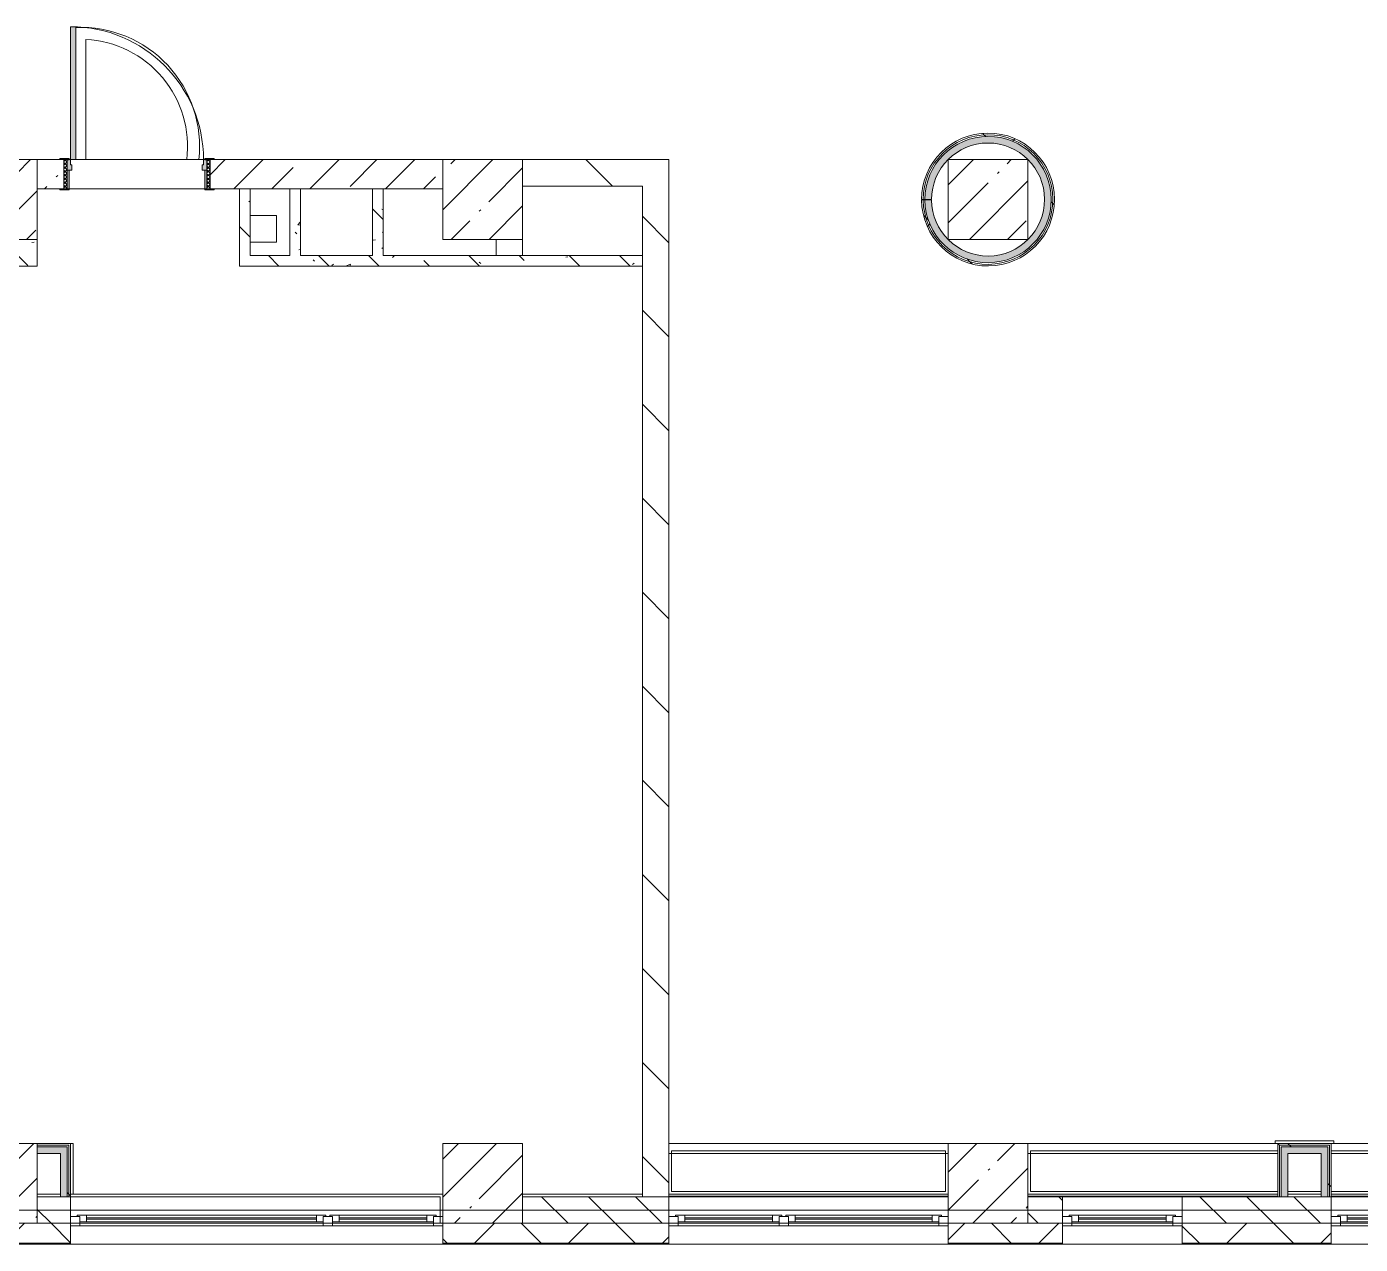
# Model space of a CAD drawing. Header units: millimetres. Extents: x 35147 to 231677, y -8553 to 29000.
# Drawn here: x 130747 to 140777, y -258 to 8900 of the extents above; entities that cross this region are included whole.
import ezdxf

# ---------------------------------------------------------------- set-up
doc = ezdxf.new("R2010")
doc.units = ezdxf.units.MM
for name, color, linetype, lineweight, true_color in [('A-DOOR-2', 7, 'Continuous', 5, 0xaaaaaa), ('A-DOOR-3', 7, 'Continuous', 5, 0xe2e2e2), ('A-DOOR-FRAM-2', 7, 'Continuous', 5, 0xe2e2e2), ('A-DOOR-FRAM-3', 7, 'Continuous', 5, 0xaaaaaa), ('A-FLOR-1', 7, 'Continuous', 5, 0xaaaaaa), ('I-WALL-1', 7, 'Continuous', 5, 0xe7e7e7), ('I-WALL-5', 7, 'Continuous', 5, 0x787878)]:
    doc.layers.add(name, color=color, linetype=linetype, lineweight=lineweight, true_color=true_color)
for name, color, linetype, lineweight in [('A-GLAZ-2', 7, 'Continuous', 5), ('A-WALL', 7, 'Continuous', 9), ('A-WALL-2', 7, 'Continuous', 5), ('I-WALL-3', 7, 'Continuous', 5), ('S-COLS-1', 7, 'Continuous', 5), ('Оси', 7, 'Continuous', 9)]:
    doc.layers.add(name, color=color, linetype=linetype, lineweight=lineweight)
pattern_1 = [(135, (104667.4, 0), (-353.553, -353.553), [])]
pattern_2 = [(135, (104667.4, 0), (-176.7767, -176.7767), [])]
pattern_3 = [(135, (104667.4, 0), (-377.171, -377.171), [533.4, -88.9, 17.78, -88.9]), (135, (104667.4, 376.94), (-377.171, -377.171), []), (50, (104667.4, 0), (637.6445, -55.787), [66.675, -733.425]), (355, (104667.4, 0), (-123.35, 668.699), [53.34, -586.74]), (100.451, (104720.5, -4.65), (514.299, 612.908), [56.665, -623.315]), (46.184, (104667.4, 177.8), (948.776, -147.15), [100.012, -1100.137]), (96.636, (104746.45, 165.5), (830.91, 865.997), [84.998, -934.973]), (351.184, (104667.4, 177.8), (830.918, 865.988), [80.01, -880.11]), (21, (104756.3, 133.35), (530.651, -357.928), [66.675, -733.425]), (326, (104756.3, 133.35), (216.308, 644.658), [53.34, -586.74]), (71.451, (104800.5, 103.5), (746.96, 286.724), [56.665, -623.315]), (37.5, (104667.39, 0), (10.8105, 295.9426), [16.764, -562.864, 16.764, -578.866, -588.962]), (37.5, (104667.39, 0), (10.8105, 295.9426), [-1175.258, 16.764, -572.198]), (7.5, (104667.4, 0), (233.869, 350.6318), [16.764, -322.834, 16.764, -549.529, -224.472]), (7.5, (104667.4, 0), (233.869, 350.6318), [-905.891, 16.764, -207.708]), (327.5, (104469.14, 0), (474.5678, -20.0513), [16.764, -205.486, 16.764, -676.656, -920.115]), (327.5, (104469.14, 0), (474.5678, -20.0513), [-915.67, 16.764, -903.351]), (317.5, (104380.24, 0), (518.452, 88.9934), [16.764, -272.161, 16.764, -443.738, -653.415]), (317.5, (104380.24, 0), (518.452, 88.9934), [-749.427, 16.764, -636.651])]
pattern_4 = [(45, (104667.4, 0), (-530.33, 530.33), []), (135, (104667.4, 0), (-530.33, -530.33), [])]

# ---------------------------------------------------------------- blocks, each defined once
blk = doc.blocks.new('BSC_Колонна _Прямоугольная - 600х600-23286269-2_9_2_птичка')
at = {"layer": 'S-COLS-1'}
h = blk.add_hatch(dxfattribs=at)
h.set_pattern_fill('FP_65', color=256, style=0, pattern_type=2)
h.set_pattern_definition([(45, (-29509.74, -7600), (-285.123, 285.123), []), (45, (-29224.6, -7600), (-285.123, 285.123), [504.031, -100.806, 16.764, -84.042])])
h.paths.add_polyline_path([(-300, -300), (300, -300), (300, 300), (-300, 300)])
for p, q in [((300, 300), (-300, 300)), ((-300, 300), (-300, -300)), ((300, -300), (300, 300)), ((-300, -300), (300, -300))]:
    blk.add_line(p, q, dxfattribs=at)
blk = doc.blocks.new('BSC_Колонна _Прямоугольная - 600х600-V241-2_9_2_птичка')
at = {"layer": 'S-COLS-1'}
h = blk.add_hatch(dxfattribs=at)
h.set_pattern_fill('FP_71', color=256, style=0, pattern_type=2)
h.set_pattern_definition([(45, (-25860, -200), (-285.123, 285.123), []), (45, (-25574.88, -200), (-285.123, 285.123), [504.031, -100.806, 16.764, -84.042])])
h.paths.add_polyline_path([(-105, -300), (300, -300), (300, 300), (-300, 300), (-300, -300)])
for p, q in [((300, 300), (-300, 300)), ((-300, 300), (-300, -300)), ((300, -300), (300, 300)), ((-300, -300), (300, -300))]:
    blk.add_line(p, q, dxfattribs=at)
blk = doc.blocks.new('BSC_Колонна _Прямоугольная - 600х600-V242-2_9_2_птичка')
at = {"layer": 'S-COLS-1'}
h = blk.add_hatch(dxfattribs=at)
h.set_pattern_fill('FP_72', color=256, style=0, pattern_type=2)
h.set_pattern_definition([(45, (-29509.74, -200), (-285.123, 285.123), []), (45, (-29224.6, -200), (-285.123, 285.123), [504.031, -100.806, 16.764, -84.042])])
h.paths.add_polyline_path([(-300, -300), (300, -300), (300, 300), (-300, 300)])
for p, q in [((300, 300), (-300, 300)), ((-300, 300), (-300, -300)), ((300, -300), (300, 300)), ((-300, -300), (300, -300))]:
    blk.add_line(p, q, dxfattribs=at)
blk = doc.blocks.new('BSC_Колонна _Прямоугольная - 600х600-V254-2_9_2_птичка')
at = {"layer": 'S-COLS-1'}
h = blk.add_hatch(dxfattribs=at)
h.set_pattern_fill('FP_88', color=256, style=0, pattern_type=2)
h.set_pattern_definition([(45, (-25860, -7600), (-285.123, 285.123), []), (45, (-25574.88, -7600), (-285.123, 285.123), [504.031, -100.806, 16.764, -84.042])])
h.paths.add_polyline_path([(-300, -300), (300, -300), (300, 300), (-300, 300), (-300, 150)])
for p, q in [((300, 300), (-300, 300)), ((-300, 300), (-300, -300)), ((300, -300), (300, 300)), ((-300, -300), (300, -300))]:
    blk.add_line(p, q, dxfattribs=at)
blk = doc.blocks.new('BSC_Колонна _Прямоугольная - 600х600-V271-2_9_2_птичка')
at = {"layer": 'S-COLS-1'}
h = blk.add_hatch(dxfattribs=at)
h.set_pattern_fill('FP_108', color=256, style=0, pattern_type=2)
h.set_pattern_definition([(45, (-33310, -7600), (-285.123, 285.123), []), (45, (-33024.88, -7600), (-285.123, 285.123), [504.031, -100.806, 16.764, -84.042])])
h.paths.add_polyline_path([(-135, -300), (300, -300), (300, 300), (-300, 300), (-300, -300)])
for p, q in [((300, 300), (-300, 300)), ((-300, 300), (-300, -300)), ((300, -300), (300, 300)), ((-300, -300), (300, -300))]:
    blk.add_line(p, q, dxfattribs=at)
blk = doc.blocks.new('BSC_Колонна _Прямоугольная - 600х600-V272-2_9_2_птичка')
at = {"layer": 'S-COLS-1'}
h = blk.add_hatch(dxfattribs=at)
h.set_pattern_fill('FP_109', color=256, style=0, pattern_type=2)
h.set_pattern_definition([(45, (-33310, -200), (-285.123, 285.123), []), (45, (-33024.88, -200), (-285.123, 285.123), [504.031, -100.806, 16.764, -84.042])])
h.paths.add_polyline_path([(-300, -300), (300, -300), (300, 300), (-300, 300)])
for p, q in [((300, 300), (-300, 300)), ((-300, 300), (-300, -300)), ((300, -300), (300, 300)), ((-300, -300), (300, -300))]:
    blk.add_line(p, q, dxfattribs=at)
blk = doc.blocks.new('120_Окно_СКБ_2Ст - 120_Окно_СКБ_2Ст 2100х2400 _мал створка справа_-22446225-2_9_2_птичка')
at = {"layer": 'A-GLAZ-2'}
for p, q in [((-1050, -127), (-1050, -57)), ((-1050, -57), (-980, -57)), ((1050, -57), (-1050, -57)), ((-980, -57), (-980, -127)), ((150, -87), (-980, -87)), ((-980, -87), (-980, -127)), ((-930, -137), (-930, -87)), ((100, -137), (100, -87)), ((150, -127), (150, -57)), ((150, -57), (220, -57)), ((150, -127), (150, -87)), ((220, -57), (220, -127)), ((980, -87), (220, -87)), ((220, -87), (220, -127)), ((270, -137), (270, -87)), ((930, -137), (930, -87)), ((980, -127), (980, -57)), ((980, -57), (1050, -57)), ((980, -127), (980, -87)), ((1050, -57), (1050, -127)), ((-980, -127), (-1050, -127)), ((-1050, -127), (-1000, -127)), ((-980, -127), (-1000, -127)), ((-1000, -127), (-1000, -137)), ((-1000, -137), (170, -137)), ((170, -137), (-1000, -137)), ((-930, -107), (100, -107)), ((100, -117), (-930, -117)), ((220, -127), (150, -127)), ((170, -127), (150, -127)), ((170, -127), (200, -127)), ((170, -137), (170, -127)), ((220, -127), (200, -127)), ((200, -127), (200, -137)), ((200, -137), (1000, -137)), ((1000, -137), (200, -137)), ((270, -107), (930, -107)), ((930, -117), (270, -117)), ((1050, -127), (980, -127)), ((1000, -127), (980, -127)), ((1000, -127), (1050, -127)), ((1000, -137), (1000, -127))]:
    blk.add_line(p, q, dxfattribs=at)
blk = doc.blocks.new('110_Дверь_СКБ_1Ст_Внутренняя1 - Д-4к_п__1100x2100h_Артистические EI30-V323-2_9_2_птичка')
at = {"layer": 'A-DOOR-2'}
h = blk.add_hatch(dxfattribs=at)
h.set_pattern_fill('FP_36', color=256, style=0, pattern_type=2)
h.set_pattern_definition([(135, (1751.41, 174.685), (-14.14214, -14.14214), []), (225, (1751.41, 174.685), (14.14214, -14.14214), [])])
h.paths.add_polyline_path([(562.5, -110), (562.5, 110), (537.5, 110), (537.5, -110)])
at = {"layer": 'A-DOOR-3'}
h = blk.add_hatch(color=256, dxfattribs=at)
h.paths.add_polyline_path([(537.5, 30), (537.5, 110), (512.5, 110), (512.5, 70), (502.5, 70), (502.5, 30)])
h.paths.add_polyline_path([(-477.5, 30), (-477.5, 70), (-487.5, 70), (-487.5, 110), (-512.5, 110), (-512.5, 30)])
at = {"layer": 'A-DOOR-FRAM-2'}
for points in [[(-447.5, 110), (-447.5, 1110), (-487.5, 1110), (-487.5, 110)], [(-497.5, 110), (-497.5, 118), (-567.5, 118), (-567.5, 110)], [(592.5, 110), (592.5, 118), (522.5, 118), (522.5, 110)], [(-497.5, -110), (-497.5, 30), (-512.5, 30), (-512.5, -110)], [(537.5, -110), (537.5, 30), (522.5, 30), (522.5, -110)], [(-497.5, -118), (-497.5, -110), (-567.5, -110), (-567.5, -118)], [(592.5, -118), (592.5, -110), (522.5, -110), (522.5, -118)]]:
    blk.add_hatch(color=256, dxfattribs=at).paths.add_polyline_path(points)
at = {"layer": 'A-DOOR-FRAM-3'}
h = blk.add_hatch(dxfattribs=at)
h.set_pattern_fill('FP_37', color=256, style=0, pattern_type=2)
h.set_pattern_definition([(45, (-371.384, 174.685), (-14.1421, 14.1421), []), (135, (-371.384, 174.685), (-14.1421, -14.1421), [])])
h.paths.add_polyline_path([(-512.5, -110), (-512.5, 110), (-537.5, 110), (-537.5, -110)])
at = {"layer": 'A-DOOR-2'}
for p, q in [((-487.5, 1110), (-487.5, 110)), ((-447.5, 1110), (-487.5, 1110)), ((-447.5, 110), (-447.5, 1110)), ((-487.5, 110), (-447.5, 110))]:
    blk.add_line(p, q, dxfattribs=at)
blk.add_arc((-487.5, 110), 1000, 360, 90, dxfattribs=at)
at = {"layer": 'A-DOOR-FRAM-3'}
for p, q in [((-497.5, 118), (-567.5, 118)), ((-567.5, 118), (-567.5, 110)), ((-567.5, 110), (-497.5, 110)), ((-512.5, 110), (-537.5, 110)), ((-537.5, 110), (-537.5, -110)), ((-487.5, 110), (-512.5, 110)), ((-512.5, 110), (-512.5, 30)), ((-512.5, -110), (-512.5, 110)), ((-497.5, 110), (-512.5, 110)), ((-512.5, 110), (-512.5, 109)), ((-512.5, 109), (-497.5, 109)), ((-497.5, 110), (-497.5, 118)), ((-497.5, 109), (-497.5, 110)), ((-487.5, 70), (-487.5, 110)), ((512.5, 110), (512.5, 70)), ((537.5, 110), (512.5, 110)), ((592.5, 118), (522.5, 118)), ((522.5, 118), (522.5, 110)), ((537.5, 110), (522.5, 110)), ((522.5, 110), (522.5, 109)), ((522.5, 110), (592.5, 110)), ((522.5, 109), (537.5, 109)), ((537.5, 30), (537.5, 110)), ((562.5, 110), (537.5, 110)), ((537.5, 110), (537.5, -110)), ((537.5, 109), (537.5, 110)), ((562.5, -110), (562.5, 110)), ((592.5, 110), (592.5, 118)), ((-512.5, 30), (-477.5, 30)), ((-497.5, 30), (-512.5, 30)), ((-512.5, 30), (-512.5, -110)), ((-497.5, -110), (-497.5, 30)), ((-477.5, 70), (-487.5, 70)), ((-477.5, 30), (-477.5, 70)), ((512.5, 70), (502.5, 70)), ((502.5, 70), (502.5, 30)), ((502.5, 30), (537.5, 30)), ((537.5, 30), (522.5, 30)), ((522.5, 30), (522.5, -110)), ((537.5, -110), (537.5, 30)), ((-497.5, -110), (-567.5, -110)), ((-567.5, -110), (-567.5, -118)), ((-567.5, -118), (-497.5, -118)), ((-537.5, -110), (-512.5, -110)), ((-512.5, -110), (-497.5, -110)), ((-497.5, -118), (-497.5, -110)), ((522.5, -110), (537.5, -110)), ((592.5, -110), (522.5, -110)), ((522.5, -110), (522.5, -118)), ((522.5, -118), (592.5, -118)), ((537.5, -110), (562.5, -110)), ((592.5, -118), (592.5, -110))]:
    blk.add_line(p, q, dxfattribs=at)
blk = doc.blocks.new('120_Окно_СКБ_2Ст - 120_Окно_СКБ_2Ст 2800х2500 4-24273432-2_9_2_птичка')
at = {"layer": 'A-GLAZ-2'}
for p, q in [((-1400, -127), (-1400, -57)), ((-1400, -57), (-1330, -57)), ((1400, -57), (-1400, -57)), ((-1330, -57), (-1330, -127)), ((-570, -87), (-1330, -87)), ((-1330, -87), (-1330, -127)), ((-1280, -137), (-1280, -87)), ((-620, -137), (-620, -87)), ((-570, -127), (-570, -57)), ((-570, -57), (-500, -57)), ((-570, -127), (-570, -87)), ((-500, -57), (-500, -127)), ((1330, -87), (-500, -87)), ((-500, -87), (-500, -127)), ((-450, -137), (-450, -87)), ((1280, -137), (1280, -87)), ((1330, -127), (1330, -57)), ((1330, -57), (1400, -57)), ((1330, -127), (1330, -87)), ((1400, -57), (1400, -127)), ((-1330, -127), (-1400, -127)), ((-1400, -127), (-1350, -127)), ((-1330, -127), (-1350, -127)), ((-1350, -127), (-1350, -137)), ((-1350, -137), (-550, -137)), ((-550, -137), (-1350, -137)), ((-1280, -107), (-620, -107)), ((-620, -117), (-1280, -117)), ((-500, -127), (-570, -127)), ((-550, -127), (-570, -127)), ((-550, -127), (-520, -127)), ((-550, -137), (-550, -127)), ((-500, -127), (-520, -127)), ((-520, -127), (-520, -137)), ((-520, -137), (1350, -137)), ((1350, -137), (-520, -137)), ((-450, -107), (1280, -107)), ((1280, -117), (-450, -117)), ((1400, -127), (1330, -127)), ((1350, -127), (1330, -127)), ((1350, -127), (1400, -127)), ((1350, -137), (1350, -127))]:
    blk.add_line(p, q, dxfattribs=at)
blk = doc.blocks.new('120_Окно_СКБ_1Ст - 120_Окно_СКБ_1Ст 900х2500_h_-V347-2_9_2_птичка')
at = {"layer": 'A-GLAZ-2'}
for p, q in [((-450, -127), (-450, -57)), ((-450, -57), (-380, -57)), ((450, -57), (-450, -57)), ((-380, -57), (-380, -127)), ((380, -87), (-380, -87)), ((-380, -87), (-380, -127)), ((-330, -137), (-330, -87)), ((330, -137), (330, -87)), ((380, -127), (380, -57)), ((380, -57), (450, -57)), ((380, -127), (380, -87)), ((450, -57), (450, -127)), ((-380, -127), (-450, -127)), ((-450, -127), (-400, -127)), ((-380, -127), (-400, -127)), ((-400, -127), (-400, -137)), ((-400, -137), (400, -137)), ((400, -137), (-400, -137)), ((-330, -107), (330, -107)), ((330, -117), (-330, -117)), ((450, -127), (380, -127)), ((400, -127), (380, -127)), ((400, -127), (450, -127)), ((400, -137), (400, -127))]:
    blk.add_line(p, q, dxfattribs=at)
blk = doc.blocks.new('Зашивка приборов отопления23 - Зашивка приборов отопления-33321838-2_9_2_птичка')
at = {"layer": 'A-WALL-2'}
for p, q in [((36640, 23400), (34540, 23400)), ((34540, 23079), (36640, 23079)), ((36640, 23079), (34540, 23079)), ((34540, 23004), (36640, 23004))]:
    blk.add_line(p, q, dxfattribs=at)
blk = doc.blocks.new('Зашивка приборов отопления24 - Зашивка приборов отопления-33321996-2_9_2_птичка')
at = {"layer": 'A-WALL-2'}
for p, q in [((36640, 23400), (34760, 23400)), ((34760, 23079), (36640, 23079)), ((36640, 23079), (34760, 23079)), ((34760, 23004), (36640, 23004))]:
    blk.add_line(p, q, dxfattribs=at)
blk = doc.blocks.new('Зашивка приборов отопления25 - Зашивка приборов отопления-33322064-2_9_2_птичка')
at = {"layer": 'A-WALL-2'}
for p, q in [((36640, 23400), (34540, 23400)), ((34540, 23104), (34540, 23079)), ((34540, 23079), (36640, 23079)), ((36640, 23079), (34540, 23079)), ((34540, 23079), (34540, 23004)), ((34540, 23004), (36640, 23004))]:
    blk.add_line(p, q, dxfattribs=at)

msp = doc.modelspace()

# ---------------------------------------------------------------- hatches: boundary and pattern name
at = {"layer": 'A-WALL-2'}
h = msp.add_hatch(dxfattribs=at)
h.set_pattern_fill('FP_94', color=256, style=0, pattern_type=2)
h.set_pattern_definition(pattern_2)
h.paths.add_polyline_path([(131077.1, -100), (131077.1, 100), (130827.4, 100), (130827.4, -100), (130886, -100)])
h = msp.add_hatch(dxfattribs=at)
h.set_pattern_fill('FP_94', color=256, style=0, pattern_type=2)
h.set_pattern_definition(pattern_2)
h.paths.add_polyline_path([(135577.4, -100), (135577.4, 100), (134477.1, 100), (134477.1, -100), (135523.6, -100)])
h = msp.add_hatch(dxfattribs=at)
h.set_pattern_fill('FP_94', color=256, style=0, pattern_type=2)
h.set_pattern_definition(pattern_2)
h.paths.add_polyline_path([(139697.4, -100), (140557.4, -100), (140557.4, 100), (139437.4, 100), (139437.4, -100)])
h.paths.add_polyline_path([(138277.4, -100), (138537.4, -100), (138537.4, 100), (138277.4, 100)])
h = msp.add_hatch(dxfattribs=at)
h.set_pattern_fill('FP_84', color=256, style=0, pattern_type=2)
h.set_pattern_definition([(45, (104667.4, 0), (-353.5534, 353.5534), []), (135, (104667.4, 0), (-353.5534, -353.5534), [])])
h.paths.add_polyline_path([(137677.4, -250), (138537.4, -250), (138537.4, -100), (137677.4, -100)])
h.paths.add_polyline_path([(143427.4, -250), (143427.4, -100), (142657.4, -100), (142657.4, -250), (143407.5, -250)])
h.paths.add_polyline_path([(135577.4, -250), (135577.4, -100), (133877.1, -100), (133877.1, -250), (135523.6, -250)])
h.paths.add_polyline_path([(139437.4, -250), (140557.4, -250), (140557.4, -100), (139437.4, -100)])
h.paths.add_polyline_path([(131077.1, -250), (131077.1, -100), (129477.4, -100), (129477.4, -250), (130886, -250)])
h.paths.add_polyline_path([(123002.1, -250), (123477.4, -250), (123477.4, -100), (122827.4, -100), (122827.4, -250)])
h.paths.add_polyline_path([(126277.4, -250), (127377.4, -250), (127377.4, -100), (126277.4, -100)])
h.paths.add_polyline_path([(121610.8, -250), (121927.4, -250), (121927.4, -100), (120777.4, -100), (120777.4, -250), (121147, -250)])
h.paths.add_polyline_path([(117677.4, -250), (117677.4, -100), (116327.4, -100), (116327.4, -250), (117437, -250)])
h.paths.add_polyline_path([(112799.4, -250), (113227.4, -250), (113227.4, -100), (109297.4, -100), (109297.4, -250), (111871.8, -250)])
h.paths.add_polyline_path([(108397.4, -250), (108397.4, -100), (104407.4, -100), (104407.4, -250), (108161.8, -250)])
at = {"layer": 'I-WALL-1'}
for points in [[(137999.5, 7125.5), (138075.3, 7135.2), (138179.6, 7171.9), (138217.2, 7190), (138279.8, 7233.7), (138334.6, 7286.9), (138380.1, 7348.2), (138415.3, 7415.9), (138439.1, 7488.5), (138451, 7563.9), (138450.7, 7640.2), (138438.1, 7715.5), (138413.7, 7787.8), (138378, 7855.3), (138306.2, 7940.7), (138276.7, 7968.9), (138213.7, 8012), (138144.7, 8044.6), (138071.3, 8065.6), (137995.5, 8074.7), (137919.2, 8071.4), (137842.4, 8055.2), (137773.1, 8028.8), (137707, 7990.6), (137648, 7942.2), (137597.4, 7885), (137556.7, 7820.5), (137526.8, 7750.2), (137508.5, 7676.1), (137502.4, 7600), (137552.4, 7600), (137558.5, 7671.7), (137580.6, 7750.3), (137606.2, 7807), (137646.5, 7866.7), (137696.2, 7918.7), (137754.1, 7961.6), (137842.4, 8001.5), (137887.1, 8015.3), (137958.5, 8024.6), (138030.4, 8021.7), (138100.8, 8006.7), (138167.7, 7980), (138229.1, 7942.5), (138283.3, 7895.1), (138328.7, 7839.2), (138373.4, 7750.3), (138388.2, 7708.7), (138400.7, 7637.8), (138401, 7565.8), (138389.2, 7494.8), (138365.5, 7426.8), (138330.7, 7363.8), (138277.3, 7300), (138232, 7259.7), (138170.9, 7221.6), (138104.3, 7194.4), (138034, 7178.8), (137962.1, 7175.3), (137890.6, 7183.9), (137821.7, 7204.6), (137757.2, 7236.5), (137677.4, 7301.1), (137648.8, 7330.5), (137608, 7389.8), (137577.8, 7455.2), (137559.1, 7524.7), (137552.4, 7596.4), (137502.4, 7595.9), (137509.2, 7519.9), (137528.1, 7445.9), (137558.6, 7375.9), (137599.9, 7311.7), (137650.9, 7255), (137710.4, 7207.1), (137776.8, 7169.4), (137848.3, 7142.9), (137923.2, 7128.1)], [(131002.4, 425), (131002.4, 475), (130827.4, 475), (130827.4, 425)], [(131002.4, 100), (131052.4, 100), (131052.4, 475), (131002.4, 475), (131002.4, 230.5)], [(140182.4, 100), (140232.4, 100), (140232.4, 475), (140182.4, 475), (140182.4, 230.5)], [(140482.4, 425), (140532.4, 425), (140532.4, 475), (140232.4, 475), (140232.4, 425)], [(140532.4, 100), (140532.4, 425), (140482.4, 425), (140482.4, 100)]]:
    msp.add_hatch(color=256, dxfattribs=at).paths.add_polyline_path(points)
at = {"layer": 'I-WALL-3'}
h = msp.add_hatch(dxfattribs=at)
h.set_pattern_fill('FP_184', color=256, style=0, pattern_type=2)
h.set_pattern_definition(pattern_4)
h.paths.add_polyline_path([(137980.6, 7100), (138058.7, 7106.7), (138134.7, 7125.4), (138232.8, 7171.9), (138273.5, 7197.1), (138332.8, 7248.3), (138383.4, 7308.2), (138424, 7375.2), (138453.6, 7447.7), (138471.6, 7524), (138477.4, 7602.1), (138470.9, 7680.2), (138452.3, 7756.3), (138422.1, 7828.6), (138380.9, 7895.3), (138306.2, 7974.7), (138270.1, 8005.4), (138203.1, 8046.1), (138130.7, 8075.9), (138054.4, 8094), (137976.3, 8100), (137898.2, 8093.7), (137822.1, 8075.3), (137749.7, 8045.2), (137683, 8004.1), (137623.5, 7953.2), (137572.6, 7893.5), (137531.7, 7826.7), (137500.8, 7750.3), (137483.5, 7678.1), (137477.4, 7600), (137489.9, 7600), (137496.2, 7678.1), (137514.9, 7754.2), (137545.6, 7826.3), (137587.4, 7892.5), (137639.3, 7951.2), (137699.9, 8000.8), (137767.7, 8040.1), (137842.4, 8068.3), (137917.7, 8083.8), (137995.9, 8087.1), (138073.7, 8077.9), (138149.1, 8056.3), (138219.9, 8022.9), (138306.2, 7957.9), (138341.2, 7924.5), (138388.5, 7862), (138425.2, 7792.8), (138450.3, 7718.5), (138463.1, 7641.3), (138463.5, 7562.9), (138451.3, 7485.5), (138426.8, 7411.1), (138390.7, 7341.5), (138344, 7278.7), (138287.8, 7224.1), (138208.3, 7171.9), (138153, 7145.2), (138077.8, 7123), (138000.1, 7113), (137921.8, 7115.7), (137842.4, 7131.8), (137747.3, 7171.9), (137703.4, 7196.8), (137642.3, 7245.9), (137589.9, 7304.1), (137547.5, 7370), (137516.2, 7441.9), (137496.9, 7517.8), (137489.9, 7595.8), (137477.4, 7595.7), (137484.2, 7517.7), (137503.1, 7441.6), (137533.7, 7369.5), (137575.2, 7303), (137626.5, 7243.8), (137686.5, 7193.4), (137753.6, 7152.9), (137842.4, 7119.6), (137902.5, 7105.6)])
h = msp.add_hatch(dxfattribs=at)
h.set_pattern_fill('FP_184', color=256, style=0, pattern_type=2)
h.set_pattern_definition(pattern_4)
h.paths.add_polyline_path([(138000.1, 7113), (138077.8, 7123), (138153, 7145.2), (138223.5, 7179.2), (138306.2, 7241.9), (138344, 7278.7), (138390.7, 7341.5), (138426.8, 7411.1), (138451.3, 7485.5), (138463.5, 7562.9), (138463.1, 7641.3), (138439.5, 7750.3), (138425.2, 7792.8), (138388.5, 7862), (138341.2, 7924.5), (138284.5, 7978.6), (138219.9, 8022.9), (138149.1, 8056.3), (138073.7, 8077.9), (137995.9, 8087.1), (137917.7, 8083.8), (137840.9, 8068), (137767.7, 8040.1), (137699.9, 8000.8), (137639.3, 7951.2), (137587.4, 7892.5), (137545.6, 7826.3), (137514, 7750.3), (137496.2, 7678.1), (137489.9, 7600), (137502.4, 7600), (137508.5, 7676.1), (137526.8, 7750.3), (137556.7, 7820.5), (137597.4, 7885), (137648, 7942.2), (137707, 7990.6), (137773.1, 8028.8), (137844.4, 8056), (137919.2, 8071.4), (137995.5, 8074.7), (138071.3, 8065.6), (138144.7, 8044.6), (138213.7, 8012), (138276.7, 7968.9), (138331.9, 7916.2), (138378, 7855.3), (138413.7, 7787.8), (138438.1, 7715.5), (138450.7, 7640.2), (138451, 7563.9), (138439.1, 7488.5), (138415.3, 7415.9), (138380.1, 7348.2), (138334.6, 7286.9), (138279.8, 7233.7), (138217.2, 7190), (138148.5, 7156.9), (138075.3, 7135.2), (137999.5, 7125.5), (137923.2, 7128.1), (137842.4, 7145.1), (137772.5, 7171.9), (137710.4, 7207.1), (137650.9, 7255), (137599.9, 7311.7), (137558.6, 7375.9), (137528.1, 7445.9), (137509.2, 7519.9), (137502.4, 7595.9), (137489.9, 7595.8), (137496.9, 7517.8), (137516.2, 7441.9), (137547.5, 7370), (137589.9, 7304.1), (137642.3, 7245.9), (137703.4, 7196.8), (137771.5, 7158.1), (137845, 7130.8), (137921.8, 7115.7)])
h = msp.add_hatch(dxfattribs=at)
h.set_pattern_fill('FP_92', color=256, style=0, pattern_type=2)
h.set_pattern_definition([(45, (104667.4, 0), (-285.123, 285.123), []), (45, (104952.5, 0), (-285.123, 285.123), [504.031, -100.806, 16.764, -84.042])])
h.paths.add_polyline_path([(132727.4, 7680), (133877.1, 7680), (133877.1, 7900), (132127.4, 7900), (132127.4, 7680), (132427.4, 7680)])
h.paths.add_polyline_path([(130997.4, 7680), (131027.4, 7680), (131027.4, 7900), (130827.4, 7900), (130827.4, 7680)])
h = msp.add_hatch(dxfattribs=at)
h.set_pattern_fill('FP_95', color=256, style=0, pattern_type=2)
h.set_pattern_definition(pattern_1)
h.paths.add_polyline_path([(135377.4, 7700), (135577.4, 7700), (135577.4, 7900), (134477.1, 7900), (134477.1, 7700), (135059.8, 7700)])
h = msp.add_hatch(dxfattribs=at)
h.set_pattern_fill('FP_95', color=256, style=0, pattern_type=2)
h.set_pattern_definition(pattern_1)
h.paths.add_polyline_path([(135577.4, 100), (135577.4, 7700), (135377.4, 7700), (135377.4, 100), (135523.6, 100)])
h = msp.add_hatch(dxfattribs=at)
h.set_pattern_fill('FP_184', color=256, style=0, pattern_type=2)
h.set_pattern_definition(pattern_4)
h.paths.add_polyline_path([(131052.4, 100), (131064.9, 100), (131064.9, 487.5), (131052.4, 487.5), (131052.4, 230.5)])
h = msp.add_hatch(dxfattribs=at)
h.set_pattern_fill('FP_184', color=256, style=0, pattern_type=2)
h.set_pattern_definition(pattern_4)
h.paths.add_polyline_path([(131064.9, 100), (131077.4, 100), (131077.4, 500), (131064.9, 500), (131064.9, 230.5)])
h = msp.add_hatch(dxfattribs=at)
h.set_pattern_fill('FP_184', color=256, style=0, pattern_type=2)
h.set_pattern_definition(pattern_4)
h.paths.add_polyline_path([(140169.9, 100), (140169.9, 500), (140157.4, 500), (140161.2, 100)])
h = msp.add_hatch(dxfattribs=at)
h.set_pattern_fill('FP_184', color=256, style=0, pattern_type=2)
h.set_pattern_definition(pattern_4)
h.paths.add_polyline_path([(140169.9, 487.5), (140557.4, 487.5), (140557.4, 500), (140169.9, 500)])
h = msp.add_hatch(dxfattribs=at)
h.set_pattern_fill('FP_184', color=256, style=0, pattern_type=2)
h.set_pattern_definition(pattern_4)
h.paths.add_polyline_path([(140532.4, 475), (140544.9, 475), (140544.9, 487.5), (140182.4, 487.5), (140182.4, 475), (140232.4, 475)])
h = msp.add_hatch(dxfattribs=at)
h.set_pattern_fill('FP_184', color=256, style=0, pattern_type=2)
h.set_pattern_definition(pattern_4)
h.paths.add_polyline_path([(140532.4, 100), (140544.9, 100), (140544.9, 475), (140532.4, 475), (140532.4, 230.5)])
h = msp.add_hatch(dxfattribs=at)
h.set_pattern_fill('FP_184', color=256, style=0, pattern_type=2)
h.set_pattern_definition(pattern_4)
h.paths.add_polyline_path([(140557.4, 100), (140557.4, 487.5), (140544.9, 487.5), (140544.9, 100)])
at = {"layer": 'I-WALL-5'}
h = msp.add_hatch(dxfattribs=at)
h.set_pattern_fill('FP_101', color=256, style=0, pattern_type=2)
h.set_pattern_definition(pattern_3)
h.paths.add_polyline_path([(132427.4, 7100), (132427.4, 7680), (132347.4, 7680), (132347.4, 7100)])
h = msp.add_hatch(dxfattribs=at)
h.set_pattern_fill('FP_101', color=256, style=0, pattern_type=2)
h.set_pattern_definition(pattern_3)
h.paths.add_polyline_path([(132807.4, 7180), (132807.4, 7680), (132727.4, 7680), (132727.4, 7180)])
h = msp.add_hatch(dxfattribs=at)
h.set_pattern_fill('FP_101', color=256, style=0, pattern_type=2)
h.set_pattern_definition(pattern_3)
h.paths.add_polyline_path([(133427.1, 7180), (133427.1, 7680), (133347.1, 7680), (133347.1, 7180)])
h = msp.add_hatch(dxfattribs=at)
h.set_pattern_fill('FP_101', color=256, style=0, pattern_type=2)
h.set_pattern_definition(pattern_3)
h.paths.add_polyline_path([(130827.4, 7100), (130827.4, 7300), (130747.4, 7300), (130747.4, 7100)])
h = msp.add_hatch(dxfattribs=at)
h.set_pattern_fill('FP_101', color=256, style=0, pattern_type=2)
h.set_pattern_definition(pattern_3)
h.paths.add_polyline_path([(130747.4, 7100), (130747.4, 7180), (129697.4, 7180), (129697.4, 7100), (130422.2, 7100)])
h = msp.add_hatch(dxfattribs=at)
h.set_pattern_fill('FP_101', color=256, style=0, pattern_type=2)
h.set_pattern_definition(pattern_3)
h.paths.add_polyline_path([(135377.4, 7100), (135377.4, 7180), (132427.4, 7180), (132427.4, 7100), (135059.8, 7100)])

# ---------------------------------------------------------------- linework, layer by layer
at = {"layer": 'A-FLOR-1'}
for p, q in [((131192.4, 7900), (131192.4, 8804)), ((132077.4, 7900), (131117.4, 7900)), ((132427.4, 7480), (132627.1, 7480)), ((132627.1, 7480), (132627.1, 7280)), ((132627.1, 7280), (132427.4, 7280)), ((140136.4, 500), (140136.4, 520)), ((140136.4, 520), (140576.4, 520)), ((140576.4, 520), (140576.4, 500)), ((131077.4, 500), (131097.4, 500)), ((131097.4, 500), (131097.4, 120)), ((135597.4, 445), (135597.4, 140)), ((137657.4, 445), (135597.4, 445)), ((137657.4, 140), (137657.4, 445)), ((140157.4, 445), (138297.4, 445)), ((138297.4, 445), (138297.4, 140)), ((142917.4, 445), (140557.4, 445)), ((135597.4, 140), (137657.4, 140)), ((138297.4, 140), (140157.4, 140)), ((140232.4, 140), (140482.4, 140)), ((140557.4, 140), (142637.4, 140))]:
    msp.add_line(p, q, dxfattribs=at)
for radius, start, end in [(895, 353.58484, 92.24174), (805, 352.86408, 87.15183)]:
    msp.add_arc((131152.4, 8000), radius, start, end, dxfattribs=at)
at = {"layer": 'A-WALL'}
for p, q in [((132427.4, 7680), (132347.4, 7680)), ((132807.4, 7680), (132727.4, 7680)), ((134277.1, 7180), (134477.1, 7180)), ((131064.9, 487.5), (130827.4, 487.5)), ((131052.4, 475), (130827.4, 475)), ((131052.4, 100), (131052.4, 475)), ((131064.9, 100), (131064.9, 487.5)), ((140169.9, 487.5), (140169.9, 100)), ((140544.9, 487.5), (140169.9, 487.5)), ((140182.4, 475), (140182.4, 100)), ((140532.4, 475), (140182.4, 475)), ((140532.4, 100), (140532.4, 475)), ((140544.9, 100), (140544.9, 487.5)), ((135377.4, 100), (135577.4, 100)), ((130827.4, -100), (131077.1, -100)), ((134477.1, -100), (135577.4, -100)), ((138277.4, -100), (138537.4, -100)), ((139437.4, -100), (140557.4, -100)), ((129477.4, -250), (131077.1, -250)), ((129477.4, -253), (131077.1, -253)), ((133877.1, -250), (135577.4, -250)), ((133877.1, -253), (135577.4, -253)), ((137677.4, -250), (138537.4, -250)), ((137677.4, -253), (138537.4, -253)), ((139437.4, -250), (140557.4, -250)), ((139437.4, -253), (140557.4, -253))]:
    msp.add_line(p, q, dxfattribs=at)
for radius in [487.5, 475]:
    msp.add_arc((137977.4, 7600), radius, 180.49142, 180, dxfattribs=at)
at = {"layer": 'A-WALL-2'}
for p, q in [((131002.4, 100), (130827.4, 100)), ((131077.1, -258), (131077.1, 100)), ((131077.4, 100), (133857.1, 100)), ((133857.1, -100), (133857.1, 100)), ((135377.4, 100), (134477.1, 100)), ((135577.4, -258), (135577.4, 100)), ((135577.4, 100), (137677.4, 100)), ((138277.4, 100), (142637.4, 100)), ((138537.4, -258), (138537.4, 100)), ((139437.4, 100), (139437.4, -258)), ((140557.4, -258), (140557.4, 100)), ((133877.1, -100), (133877.1, -258)), ((137677.4, -100), (137677.4, -258)), ((138537.4, -100), (142657.4, -100)), ((143427.4, -258), (126277.4, -258))]:
    msp.add_line(p, q, dxfattribs=at)
at = {"layer": 'I-WALL-3'}
for p, q in [((130997.4, 7900), (130827.4, 7900)), ((133877.1, 7900), (132157.4, 7900)), ((135577.4, 7900), (134477.1, 7900)), ((135577.4, 100), (135577.4, 7900)), ((130827.4, 7680), (130997.4, 7680)), ((132087.4, 7680), (131067.4, 7680)), ((132157.4, 7680), (132347.4, 7680)), ((132347.4, 7680), (132347.4, 7100)), ((132427.4, 7680), (132727.4, 7680)), ((132427.4, 7180), (132427.4, 7680)), ((132727.4, 7680), (132727.4, 7180)), ((132807.4, 7680), (133877.1, 7680)), ((132807.4, 7180), (132807.4, 7680)), ((133347.1, 7680), (133347.1, 7180)), ((133427.1, 7180), (133427.1, 7680)), ((134477.1, 7700), (135377.4, 7700)), ((135377.4, 7700), (135377.4, 100)), ((137477.4, 7600), (137552.4, 7600)), ((137552.4, 7596.4), (137477.4, 7595.7)), ((130827.4, 7100), (130827.4, 7300)), ((134277.1, 7300), (134277.1, 7180)), ((134477.1, 7180), (134477.1, 7300)), ((132727.4, 7180), (132427.4, 7180)), ((133347.1, 7180), (132807.4, 7180)), ((134277.1, 7180), (133427.1, 7180)), ((135377.4, 7180), (134477.1, 7180)), ((129697.4, 7100), (130827.4, 7100)), ((132347.4, 7100), (135377.4, 7100)), ((131077.4, 500), (130827.4, 500)), ((130827.4, 425), (131002.4, 425)), ((131002.4, 425), (131002.4, 100)), ((131077.4, 100), (131077.4, 500)), ((140157.4, 500), (140157.4, 100)), ((140557.4, 500), (140157.4, 500)), ((140232.4, 100), (140232.4, 425)), ((140232.4, 425), (140482.4, 425)), ((140482.4, 425), (140482.4, 100)), ((140557.4, 100), (140557.4, 500)), ((130827.4, 120), (131002.4, 120)), ((131076.7, 120), (133877.1, 120)), ((134477.1, 120), (135377.4, 120)), ((135577.4, 120), (137677.4, 120)), ((138277.4, 120), (140158, 120)), ((140232.4, 120), (140482.4, 120)), ((140556.6, 120), (142637.4, 120)), ((131002.4, 100), (131077.4, 100)), ((133877.1, -100), (131077.1, -100)), ((137677.4, -100), (135577.4, -100))]:
    msp.add_line(p, q, dxfattribs=at)
for radius in [500, 425]:
    msp.add_arc((137977.4, 7600), radius, 180.49142, 180, dxfattribs=at)
at = {"layer": 'Оси'}
msp.add_line((130657.4, 0), (143157.4, 0), dxfattribs=at)

# ---------------------------------------------------------------- block references
at = {"layer": 'A-DOOR-2'}
msp.add_blockref('110_Дверь_СКБ_1Ст_Внутренняя1 - Д-4к_п__1100x2100h_Артистические EI30-V323-2_9_2_птичка', (131564.9, 7790), dxfattribs=at)
at = {"layer": 'A-GLAZ-2', "rotation": 180}
for name, p in [('120_Окно_СКБ_2Ст - 120_Окно_СКБ_2Ст 2800х2500 4-24273432-2_9_2_птичка', (132477.1, -175)), ('120_Окно_СКБ_2Ст - 120_Окно_СКБ_2Ст 2100х2400 _мал створка справа_-22446225-2_9_2_птичка', (136627.4, -175)), ('120_Окно_СКБ_1Ст - 120_Окно_СКБ_1Ст 900х2500_h_-V347-2_9_2_птичка', (138987.4, -175)), ('120_Окно_СКБ_2Ст - 120_Окно_СКБ_2Ст 2100х2400 _мал створка справа_-22446225-2_9_2_птичка', (141607.4, -175))]:
    msp.add_blockref(name, p, dxfattribs=at)
at = {"layer": 'A-WALL-2', "rotation": 180}
for name, p in [('Зашивка приборов отопления23 - Зашивка приборов отопления-33321838-2_9_2_птичка', (172217.4, 23504)), ('Зашивка приборов отопления24 - Зашивка приборов отопления-33321996-2_9_2_птичка', (174917.4, 23504)), ('Зашивка приборов отопления25 - Зашивка приборов отопления-33322064-2_9_2_птичка', (177197.4, 23504))]:
    msp.add_blockref(name, p, dxfattribs=at)
at = {"layer": 'S-COLS-1'}
for name, p in [('BSC_Колонна _Прямоугольная - 600х600-V254-2_9_2_птичка', (130527.4, 7600)), ('BSC_Колонна _Прямоугольная - 600х600-23286269-2_9_2_птичка', (134177.1, 7600)), ('BSC_Колонна _Прямоугольная - 600х600-V271-2_9_2_птичка', (137977.4, 7600)), ('BSC_Колонна _Прямоугольная - 600х600-V241-2_9_2_птичка', (130527.4, 200)), ('BSC_Колонна _Прямоугольная - 600х600-V242-2_9_2_птичка', (134177.1, 200)), ('BSC_Колонна _Прямоугольная - 600х600-V272-2_9_2_птичка', (137977.4, 200))]:
    msp.add_blockref(name, p, dxfattribs=at)

doc.saveas('drawing.dxf')
